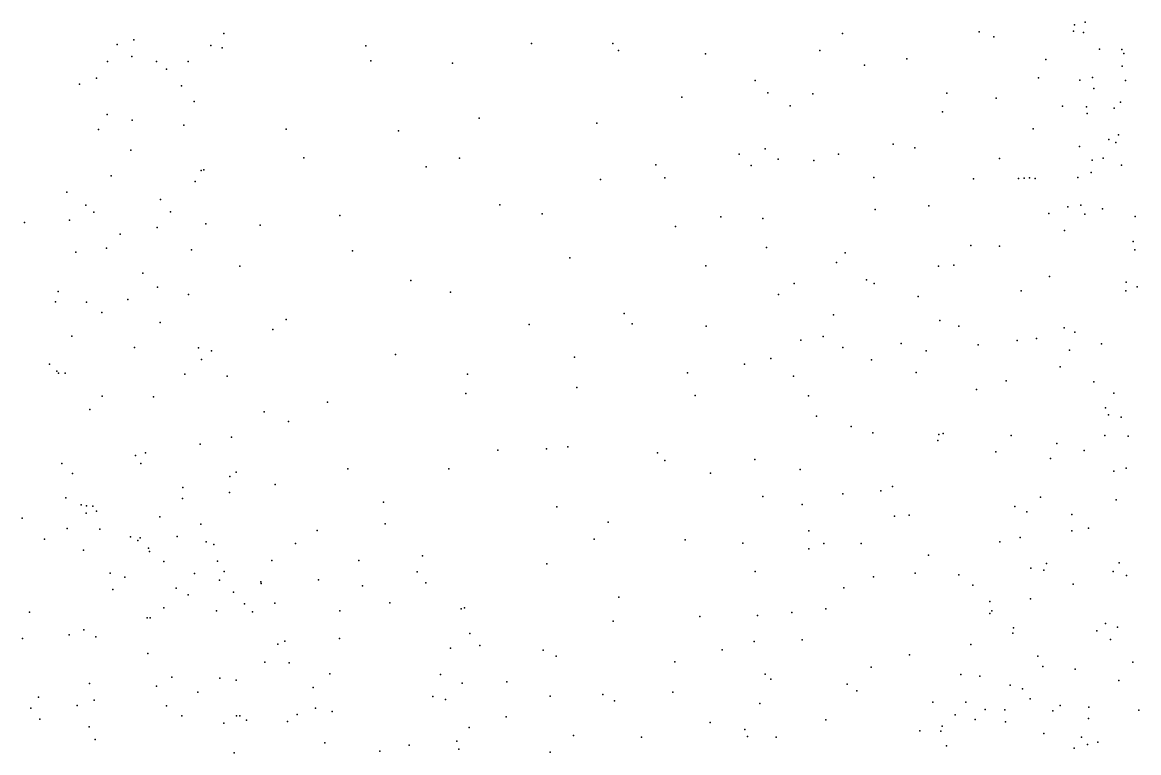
# Model space of a CAD drawing. Header units: metres. Extents: x -25 to 25, y -27.7 to 27.8.
# Drawn here: x -0.19 to 2.45, y 19.101 to 20.828 of the extents above; entities that cross this region are included whole.
import ezdxf

# ---------------------------------------------------------------- set-up
doc = ezdxf.new("R2010")
doc.units = ezdxf.units.M

msp = doc.modelspace()

# ---------------------------------------------------------------- linework, layer by layer
for p in [(2.0735, 20.8055, 4.3297), (2.2967, 20.8073, 3.8569), (2.2984, 20.8222, 3.1454), (2.3201, 20.8041, 3.4532), (2.3236, 20.8279, 3.6484), (0.0743, 20.7864, 4.7822), (0.2869, 20.8012, -4.0442), (1.0147, 20.7778, -4.0012), (1.2072, 20.778, 5.0822), (1.7504, 20.8017, 4.6878), (2.1079, 20.7936, -2.4866), (0.0346, 20.7758, 3.7897), (0.2566, 20.7733, 2.7758), (0.283, 20.7676, 5.0961), (0.6226, 20.772, -4.0578), (1.2205, 20.7609, -3.899), (1.4261, 20.7533, -3.676), (1.6966, 20.7615, -3.0016), (2.3575, 20.7648, 2.5825), (2.4105, 20.7636, 0.8021), (2.4151, 20.7539, 1.6859), (0.0118, 20.7355, 4.3173), (0.0694, 20.7474, 3.5727), (0.1277, 20.7355, 4.9748), (0.2028, 20.7351, 2.5972), (0.6348, 20.7367, 5.2466), (0.8278, 20.7316, 5.2368), (1.8018, 20.7264, -2.8657), (1.9023, 20.7415, -2.7444), (2.2308, 20.7404, 4.1062), (0.1511, 20.7173, 3.3294), (2.4115, 20.7239, 0.5637), (-0.0546, 20.6817, 2.4894), (-0.0138, 20.6956, 4.6838), (0.1866, 20.6775, -4.0589), (1.5439, 20.6906, 4.9617), (2.2133, 20.6966, 0.737), (2.3113, 20.6912, -2.3022), (2.3416, 20.6975, 2.0852), (2.4191, 20.69, 0.4019), (1.3703, 20.6508, -3.8109), (1.5737, 20.6612, -3.3409), (1.6796, 20.6586, 4.8788), (1.9967, 20.6605, 4.5131), (2.1136, 20.6485, 0.3857), (2.3444, 20.6714, 1.0149), (0.2168, 20.641, 3.0811), (1.6266, 20.6308, -3.1231), (2.2701, 20.6298, 0.3078), (2.327, 20.6278, 3.025), (2.3927, 20.6248, 3.4796), (2.4077, 20.6388, 1.3119), (0.0109, 20.6099, 4.1009), (0.0703, 20.5969, 3.9184), (0.8907, 20.6012, 5.2904), (1.9864, 20.6162, -2.6643), (2.3288, 20.6127, 2.5421), (-0.0098, 20.5748, 4.8196), (0.1921, 20.5846, 2.6708), (0.4341, 20.5749, 5.2713), (0.7003, 20.5716, -4.1379), (1.1692, 20.5897, -4.0034), (2.2007, 20.5757, 0.8933), (2.3802, 20.5512, 1.5599), (2.3968, 20.5439, 0.2196), (2.403, 20.562, 3.7017), (0.0674, 20.5255, 2.5685), (1.5055, 20.5165, 5.1263), (1.5674, 20.5284, -3.4788), (1.7407, 20.5159, 4.9537), (1.87, 20.5395, 0.4531), (1.9212, 20.5315, 4.7091), (2.3109, 20.5341, 1.1412), (0.4761, 20.5074, -4.1623), (0.8443, 20.5066, -4.1471), (1.3086, 20.4913, -3.9212), (1.5338, 20.4893, -3.6426), (1.5978, 20.504, -3.2686), (1.6826, 20.5015, -3.0094), (2.1214, 20.5058, 4.3923), (2.3403, 20.5019, 2.7686), (2.3667, 20.5071, 3.906), (2.4099, 20.4901, 3.2159), (0.0205, 20.4646, 4.0353), (0.2333, 20.4777, 3.3177), (0.2393, 20.4792, -4.1283), (0.7657, 20.486, 5.3414), (1.8241, 20.4611, -2.8476), (2.3385, 20.4728, 1.3325), (0.2195, 20.4518, 2.9316), (1.1778, 20.4565, 5.2929), (1.3298, 20.4604, 5.2468), (2.0599, 20.4578, -2.6108), (2.1665, 20.4587, 0.1646), (2.18, 20.4596, 0.9942), (2.1921, 20.4601, -2.458), (2.2055, 20.459, 4.267), (2.3064, 20.4607, 4.0523), (-0.0842, 20.426, 4.5477), (0.1373, 20.409, 3.7966), (-0.0398, 20.3952, 4.1759), (0.94, 20.396, 5.3438), (1.8273, 20.3856, 4.9789), (1.9545, 20.394, 0.7566), (2.2827, 20.3915, 2.102), (2.3141, 20.3954, 1.7858), (2.3651, 20.3867, 2.5977), (-0.0784, 20.3601, -4.0254), (-0.0206, 20.3791, 4.9265), (0.1611, 20.3799, 2.7214), (0.561, 20.3711, -4.2095), (1.0398, 20.3751, -4.1091), (1.4624, 20.3683, -3.753), (1.562, 20.3641, 5.2096), (2.2382, 20.3755, 1.1821), (2.3232, 20.3743, 2.3639), (2.442, 20.3688, 2.9943), (-0.1845, 20.3549, 2.5674), (0.1293, 20.3426, 5.1335), (0.2444, 20.3514, 3.5312), (0.3725, 20.3483, -4.1907), (1.3552, 20.3451, -3.8872), (2.2748, 20.3354, 0.1788), (0.0415, 20.3274, 2.602), (2.4376, 20.3094, 2.7794), (-0.063, 20.2841, 4.808), (0.0093, 20.2941, 4.0292), (0.2106, 20.2898, 3.6779), (0.5911, 20.2875, 5.359), (1.5701, 20.2953, -3.5172), (1.7564, 20.283, 5.1308), (2.0537, 20.3003, 0.1526), (2.1211, 20.299, 4.4968), (2.4416, 20.2903, 3.86), (0.3247, 20.2515, 5.2981), (1.1054, 20.2712, 5.3582), (1.4269, 20.2524, 5.3244), (1.736, 20.2599, 0.344), (1.9768, 20.251, 4.8727), (2.0135, 20.2534, 0.9591), (0.0957, 20.2351, 3.8885), (2.24, 20.2269, 4.2951), (0.1298, 20.202, -4.1198), (0.7295, 20.2176, -4.2267), (1.6356, 20.2103, -3.1498), (1.8065, 20.2188, -2.8534), (1.825, 20.2104, 0.7336), (2.4207, 20.2138, 2.4266), (2.4473, 20.2023, 4.0553), (-0.1048, 20.1911, 4.5937), (0.0597, 20.1725, 5.0865), (0.2032, 20.1844, 2.9763), (0.8229, 20.1901, 5.3845), (1.5987, 20.1847, -3.3492), (1.9288, 20.1797, 5.0029), (2.1723, 20.1932, 1.2121), (2.4204, 20.1927, -2.2428), (-0.1114, 20.1667, -3.9832), (-0.0378, 20.1661, 4.1026), (-0.0015, 20.1417, 2.6281), (0.1363, 20.1185, 2.7259), (0.434, 20.1255, 5.3532), (1.2339, 20.1397, -3.9837), (1.7289, 20.1363, 0.4698), (1.9804, 20.1231, 0.2032), (0.4027, 20.1016, -4.2159), (1.0087, 20.1132, -4.1345), (1.2524, 20.1146, 5.3821), (1.4275, 20.1096, -3.7658), (2.0251, 20.1092, -2.5961), (2.274, 20.1054, 1.6206), (2.2999, 20.095, 1.786), (-0.0727, 20.0862, 4.867), (1.6517, 20.0761, 5.2965), (1.7045, 20.0852, -3.0316), (1.889, 20.0682, 5.1041), (2.0712, 20.0653, 1.1199), (2.1628, 20.0754, 4.659), (2.2091, 20.0804, 1.3443), (2.3628, 20.0679, 1.9817), (0.0753, 20.0589, -4.0704), (0.227, 20.0582, 3.0842), (0.258, 20.0508, 5.2895), (0.693, 20.0424, 5.4222), (1.7506, 20.0593, 0.6771), (1.9482, 20.0509, 0.9861), (2.2869, 20.0528, 4.4513), (-0.1253, 20.0193, 4.6202), (0.234, 20.0308, 3.6557), (1.1166, 20.0363, -4.0534), (1.5182, 20.0194, -3.5929), (1.5803, 20.0329, -3.4414), (1.8183, 20.0302, 0.8491), (2.2648, 20.0137, -2.3583), (-0.1078, 20.0029, 2.6187), (-0.1041, 19.9982, 4.393), (-0.088, 19.9986, -3.9608), (0.1946, 19.9959, 2.9381), (0.2952, 19.9909, 3.4065), (0.8632, 19.9961, 5.4475), (1.3833, 19.9993, 5.3997), (1.6341, 19.9916, -3.268), (1.9242, 20.0003, -2.6998), (1.122, 19.9645, 5.4492), (2.0669, 19.9599, -2.5444), (2.1375, 19.9802, 4.8009), (2.3441, 19.978, 0.3259), (-0.0008, 19.944, 5.1452), (0.1207, 19.9424, 3.8857), (0.859, 19.9504, -4.1674), (1.4018, 19.9453, -3.7386), (1.6697, 19.9446, 0.4514), (2.3918, 19.9513, 1.8132), (-0.0297, 19.9126, 4.1258), (0.3824, 19.9066, -4.1819), (0.5323, 19.9296, -4.2129), (2.372, 19.9165, 11.3676), (0.4402, 19.8841, 5.4546), (1.6886, 19.8967, 0.7173), (2.379, 19.8997, -2.2628), (2.4094, 19.8943, 10.7978), (1.7706, 19.8722, 5.2752), (1.822, 19.8574, -2.8575), (1.9882, 19.8553, -2.632), (0.2312, 19.8308, 2.9931), (0.305, 19.8472, 3.4667), (1.9753, 19.8393, 1.017), (1.9781, 19.8531, 5.0938), (2.1489, 19.8509, 4.8964), (2.2566, 19.8322, 11.1018), (2.3701, 19.8512, 4.7052), (2.4253, 19.849, 1.6975), (0.0784, 19.8035, -4.0129), (0.102, 19.8101, 2.7415), (0.9353, 19.8164, -4.0727), (1.0498, 19.8192, 5.4972), (1.1003, 19.8245, -3.9773), (1.3125, 19.8101, -3.7757), (2.1123, 19.8122, 1.1477), (2.3217, 19.8152, 0.3893), (-0.0963, 19.7844, 5.1849), (0.091, 19.7849, 5.3608), (1.3295, 19.7919, 5.4668), (1.5426, 19.7941, 5.3951), (2.2418, 19.7962, -2.3857), (-0.0707, 19.7611, -3.9064), (0.301, 19.7537, 3.1506), (0.3162, 19.7644, -4.1076), (0.5801, 19.772, 5.5203), (0.8191, 19.772, 5.5188), (1.4382, 19.762, -3.6195), (1.6496, 19.7704, -3.306), (2.3918, 19.7664, 10.6652), (2.4211, 19.7738, 1.5084), (0.1898, 19.7282, 3.8478), (0.4084, 19.7351, 5.5065), (1.8685, 19.7306, 0.916), (-0.0865, 19.7034, 18.27), (0.1893, 19.7018, 2.89), (0.3, 19.7158, 3.6354), (1.5617, 19.7071, 0.5515), (1.7512, 19.7131, -3.0833), (1.8411, 19.7204, 5.2688), (2.2187, 19.7049, 11.4364), (2.3975, 19.6986, 4.8918), (-0.0501, 19.6871, 18.9799), (-0.0382, 19.6848, 18.599), (-0.0225, 19.6841, 18.4355), (-0.0144, 19.672, 19.1775), (0.6643, 19.6937, -4.0953), (1.0744, 19.6825, -3.9162), (1.6543, 19.6875, 5.3665), (2.1574, 19.6829, 11.0382), (2.1861, 19.6702, 0.3986), (-0.1896, 19.6552, 19.5844), (-0.039, 19.6673, 2.741), (0.1356, 19.6587, 18.3054), (1.1955, 19.646, 5.514), (1.873, 19.6599, -2.7737), (1.9075, 19.6623, 0.3827), (2.2927, 19.6639, 11.654), (-0.0838, 19.6311, 4.2455), (-0.0064, 19.6296, 19.423), (0.2327, 19.6416, 18.1283), (0.5074, 19.6264, 5.5634), (0.6682, 19.6421, 5.5576), (1.6704, 19.6259, 0.3989), (2.2925, 19.6255, 5.0042), (2.3317, 19.632, 10.6153), (-0.1375, 19.6059, 5.312), (0.0662, 19.6114, 18.807), (0.0838, 19.6026, 4.0275), (0.0892, 19.6093, 17.9182), (0.1763, 19.612, 5.5166), (0.2451, 19.5999, 17.8701), (0.2631, 19.5934, 3.7927), (0.4562, 19.5956, 18.1962), (1.1626, 19.606, -3.8084), (1.3776, 19.6043, 5.4902), (1.5147, 19.5965, 0.4547), (1.706, 19.5957, -3.2202), (1.7946, 19.5952, -2.9575), (2.1223, 19.5999, 11.3383), (2.1704, 19.6099, 10.8175), (-0.0449, 19.5801, 17.8019), (0.1087, 19.5849, 19.0813), (0.111, 19.5766, 17.7662), (0.7564, 19.5663, -3.9994), (1.6706, 19.5828, 0.7937), (1.9538, 19.5678, -2.6721), (0.1448, 19.5533, 18.9265), (0.2717, 19.5539, 18.5966), (0.4006, 19.5554, 17.7205), (0.6065, 19.5557, 18.1872), (1.0508, 19.5477, 5.5401), (2.1957, 19.5373, 1.0786), (2.2328, 19.5483, 5.1389), (2.404, 19.55, 11.9819), (0.0182, 19.5255, 17.6095), (0.053, 19.5159, -3.8961), (0.2175, 19.5247, 2.8957), (0.2881, 19.529, -3.9804), (0.7441, 19.5283, 18.0102), (1.5439, 19.5293, -3.4389), (1.8231, 19.5166, 0.8881), (1.9219, 19.5258, 5.3077), (2.0252, 19.5215, 0.978), (2.226, 19.5323, 11.7161), (2.39, 19.5292, 1.2038), (2.4215, 19.5199, 5.299), (0.0244, 19.4872, 2.7769), (0.1746, 19.4899, 3.941), (0.2765, 19.5091, 17.5552), (0.3743, 19.5051, 3.4849), (0.3752, 19.5008, 3.1527), (0.5106, 19.5098, 18.434), (0.6151, 19.4955, -3.9643), (0.7643, 19.5023, 18.1638), (1.7532, 19.4909, 5.3743), (2.0584, 19.4973, 5.2321), (2.2954, 19.4996, -2.3407), (0.2025, 19.4739, 19.261), (0.3096, 19.4805, 18.7318), (1.221, 19.4683, 5.5281), (2.0988, 19.4585, -2.5224), (2.1949, 19.4647, 10.6992), (-0.1729, 19.433, 4.2886), (0.1447, 19.4438, 19.543), (0.2699, 19.4362, 17.4111), (0.3358, 19.453, 5.5928), (0.3544, 19.4338, 3.7226), (0.4076, 19.4547, 17.4888), (0.5615, 19.4366, 17.537), (0.6797, 19.4556, 18.3908), (0.8481, 19.4414, 17.9115), (0.8562, 19.4436, -3.8577), (1.6306, 19.4328, -3.2741), (1.711, 19.441, -3.1127), (2.1029, 19.4363, 0.3947), (0.1055, 19.4197, 5.5591), (0.1131, 19.4201, 17.3417), (1.2075, 19.4118, -3.6657), (1.4124, 19.4226, 5.5052), (1.5487, 19.4251, 0.7283), (2.0984, 19.4302, 11.4749), (2.3717, 19.4064, 5.458), (-0.0792, 19.3796, 17.2475), (-0.044, 19.3915, -3.8377), (0.8686, 19.3831, 18.2841), (2.1531, 19.3833, 11.7666), (2.1546, 19.3964, 5.3412), (2.3515, 19.389, 1.0642), (2.4006, 19.3976, 12.5457), (-0.1892, 19.3707, 19.8702), (-0.0159, 19.3749, 19.7766), (0.4146, 19.3576, 3.5637), (0.4315, 19.3644, 3.2937), (0.5602, 19.3709, 18.6057), (0.8926, 19.3542, 5.5789), (1.5408, 19.3638, 0.3859), (1.655, 19.3679, 5.4692), (2.0533, 19.3571, 11.0939), (2.3838, 19.3686, 10.4964), (0.1071, 19.3356, 17.1289), (0.8234, 19.348, 17.6515), (1.0425, 19.3431, -3.7154), (1.0728, 19.3292, 0.4079), (1.4652, 19.3443, -3.442), (1.9088, 19.332, 0.3736), (2.212, 19.3292, 12.4378), (0.3837, 19.3151, 2.938), (0.4411, 19.3134, -3.8518), (1.3537, 19.3156, 0.3592), (1.8178, 19.3032, -2.7374), (2.2238, 19.3046, 5.5751), (2.4366, 19.3153, -18.7412), (0.164, 19.2793, -3.8306), (0.2775, 19.2772, 17.0729), (0.5377, 19.2872, 17.2344), (0.7991, 19.286, 17.5004), (1.5669, 19.2863, -3.2561), (1.5807, 19.275, 0.6948), (2.0297, 19.2861, 5.482), (2.0749, 19.2816, 11.6804), (2.3005, 19.2986, 12.7957), (-0.0308, 19.2649, 16.9959), (0.1275, 19.2582, 4.0007), (0.3165, 19.2727, 19.211), (0.4983, 19.2549, 5.653), (0.8509, 19.2656, 18.4538), (0.9563, 19.2682, 17.7273), (1.7611, 19.2631, 5.5129), (1.7842, 19.2476, 0.7782), (2.1464, 19.2604, -2.4382), (2.1761, 19.2521, 0.9154), (2.4037, 19.272, -2.1151), (-0.1516, 19.232, 19.9356), (-0.0198, 19.2249, 4.1138), (0.2254, 19.2444, 5.6153), (0.7816, 19.2338, 0.2582), (0.8115, 19.227, 0.4433), (1.0587, 19.2346, 17.9994), (1.1834, 19.2384, -3.5898), (1.2111, 19.2233, 5.5555), (1.349, 19.2442, 0.5759), (1.9639, 19.2201, 0.8532), (2.042, 19.2207, 11.006), (2.1938, 19.2283, 0.3486), (-0.1698, 19.2066, 16.951), (-0.0599, 19.2122, 5.5304), (0.151, 19.2118, 19.7114), (0.5038, 19.2062, 17.0823), (0.5435, 19.1984, 3.2193), (1.5545, 19.2175, 5.5339), (2.0875, 19.2032, 10.8599), (2.134, 19.2025, -19.0368), (2.2476, 19.2003, 5.7759), (2.265, 19.2128, -2.2941), (2.3328, 19.2087, 0.9387), (2.4505, 19.2016, -1.9281), (-0.1484, 19.1801, 2.7724), (0.1876, 19.1879, 16.9108), (0.287, 19.1705, 19.5203), (0.3173, 19.1884, 2.8412), (0.3246, 19.188, 19.3523), (0.3408, 19.1781, 3.8711), (0.4375, 19.1746, 18.9953), (0.4603, 19.1913, 3.6374), (0.955, 19.1858, 17.5863), (1.4369, 19.1725, 0.3399), (1.711, 19.179, -2.8042), (2.0169, 19.1906, 12.1958), (2.0637, 19.1798, 5.6688), (2.1352, 19.1737, 12.7841), (2.3316, 19.1816, -19.3459), (-0.0317, 19.1617, 16.855), (0.8669, 19.1605, -3.6642), (1.1142, 19.1413, 0.4998), (1.5187, 19.1561, 0.607), (1.9333, 19.153, -2.5559), (1.9826, 19.152, 11.3305), (1.9854, 19.1638, 11.1649), (2.2262, 19.1467, -18.6479), (-0.017, 19.132, -3.7753), (0.5259, 19.124, 2.9669), (0.7249, 19.1186, 18.6712), (0.8376, 19.1283, 17.2979), (1.2748, 19.1376, -3.4654), (1.5253, 19.1393, -3.2106), (1.5933, 19.1374, 0.3372), (1.9961, 19.117, 12.5098), (2.3156, 19.1379, 5.9433), (2.3291, 19.1207, 13.1457), (2.3539, 19.1257, 10.5337), (0.3115, 19.101, 5.6661), (0.6558, 19.1049, 16.9828), (0.8424, 19.1094, 18.5711), (1.0587, 19.1024, 18.3021), (2.2983, 19.1117, -2.1644)]:
    msp.add_point(p)

doc.saveas('drawing.dxf')
